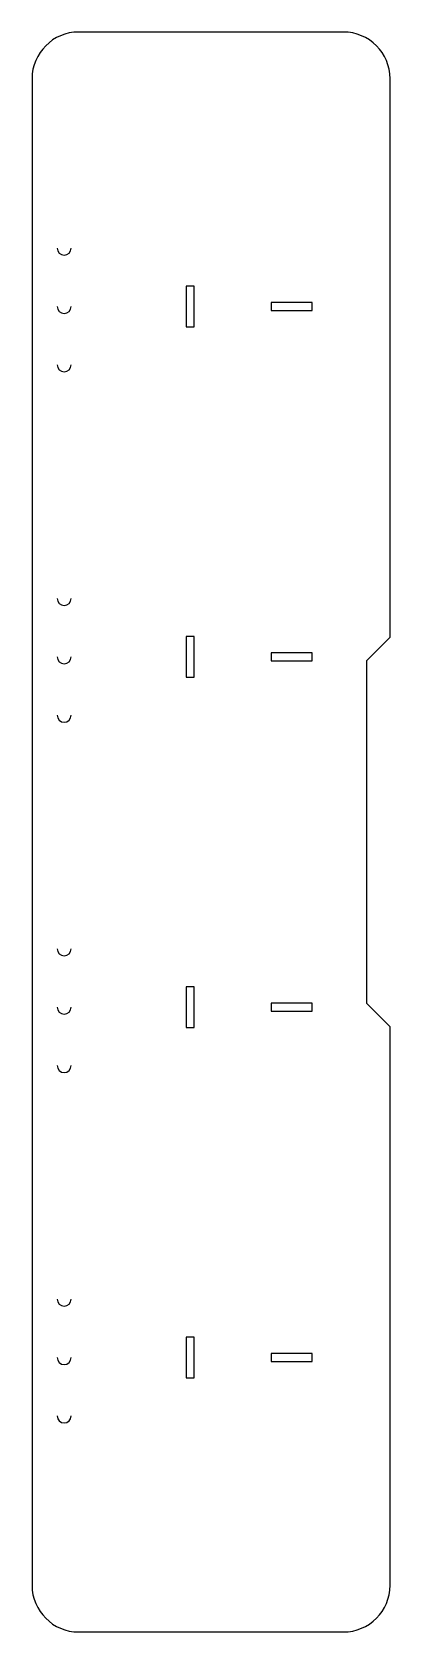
# Model space of a CAD drawing. Header units: millimetres. Extents: x 238 to 268, y 22 to 158.
import ezdxf

# ---------------------------------------------------------------- set-up
doc = ezdxf.new("R2010")
doc.units = ezdxf.units.MM
doc.layers.get('0').update_dxf_attribs({"linetype": 'CONTINUOUS'})

msp = doc.modelspace()

# ---------------------------------------------------------------- linework, layer by layer
at = {"color": 7, "linetype": 'CONTINUOUS', "lineweight": 25}
for p, q in [((264.35, 158.5), (241.68, 158.5)), ((237.68, 154.5), (237.68, 25.5)), ((268.35, 106.69), (268.35, 154.5)), ((251.57, 136.75), (250.88, 136.75)), ((250.88, 136.75), (250.88, 133.25)), ((251.57, 133.25), (251.57, 136.75)), ((261.68, 135.35), (258.18, 135.35)), ((258.18, 135.35), (258.18, 134.65)), ((258.18, 134.65), (261.68, 134.65)), ((261.68, 134.65), (261.68, 135.35)), ((250.88, 133.25), (251.57, 133.25)), ((251.57, 106.75), (250.88, 106.75)), ((250.88, 106.75), (250.88, 103.25)), ((251.57, 103.25), (251.57, 106.75)), ((266.35, 104.69), (268.35, 106.69)), ((261.68, 105.35), (258.18, 105.35)), ((258.18, 105.35), (258.18, 104.65)), ((258.18, 104.65), (261.68, 104.65)), ((261.68, 104.65), (261.68, 105.35)), ((266.35, 75.31), (266.35, 104.69)), ((250.88, 103.25), (251.57, 103.25)), ((251.57, 76.75), (250.88, 76.75)), ((250.88, 76.75), (250.88, 73.25)), ((251.57, 73.25), (251.57, 76.75)), ((261.68, 75.35), (258.18, 75.35)), ((258.18, 75.35), (258.18, 74.65)), ((258.18, 74.65), (261.68, 74.65)), ((261.68, 74.65), (261.68, 75.35)), ((268.35, 73.31), (266.35, 75.31)), ((250.88, 73.25), (251.57, 73.25)), ((268.35, 25.5), (268.35, 73.31)), ((251.57, 46.75), (250.88, 46.75)), ((250.88, 46.75), (250.88, 43.25)), ((251.57, 43.25), (251.57, 46.75)), ((261.68, 45.35), (258.18, 45.35)), ((258.18, 45.35), (258.18, 44.65)), ((261.68, 44.65), (261.68, 45.35)), ((258.18, 44.65), (261.68, 44.65)), ((250.88, 43.25), (251.57, 43.25)), ((241.68, 21.5), (264.35, 21.5))]:
    msp.add_line(p, q, dxfattribs=at)
for centre, radius, start, end in [((241.68, 154.5), 4, 90, 180), ((264.35, 154.5), 4, 0, 90), ((240.43, 140), 0.6, 180, 0), ((240.43, 135), 0.6, 180, 0), ((240.43, 130), 0.6, 180, 0), ((240.43, 110), 0.6, 180, 0), ((240.43, 105), 0.6, 180, 0), ((240.43, 100), 0.6, 180, 0), ((240.43, 80), 0.6, 180, 0), ((240.43, 75), 0.6, 180, 0), ((240.43, 70), 0.6, 180, 0), ((240.43, 50), 0.6, 180, 0), ((240.43, 45), 0.6, 180, 0), ((240.43, 40), 0.6, 180, 0), ((241.68, 25.5), 4, 180, 270), ((264.35, 25.5), 4, 270, 0)]:
    msp.add_arc(centre, radius, start, end, dxfattribs=at)

doc.saveas('drawing.dxf')
